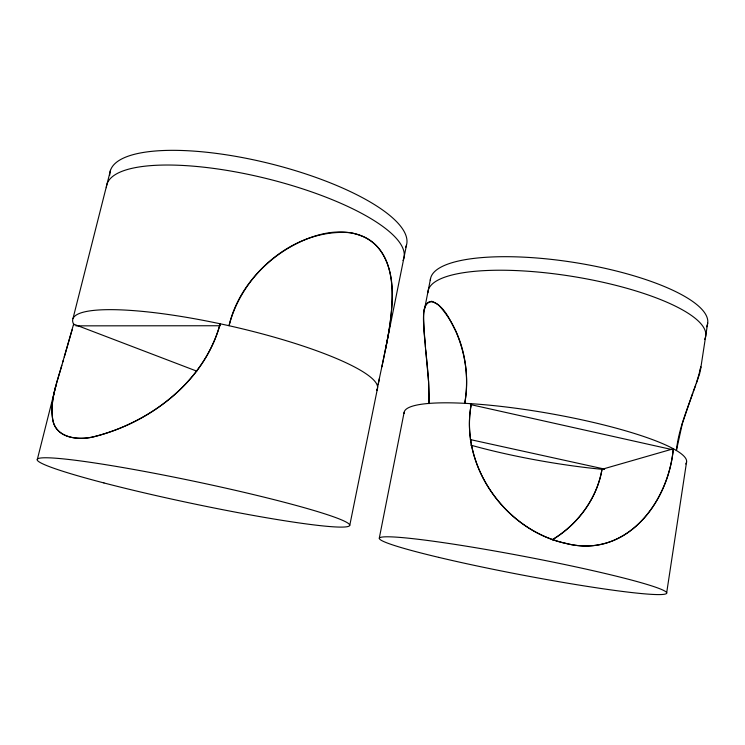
<?xml version="1.0" encoding="UTF-8"?>
<svg xmlns="http://www.w3.org/2000/svg" width="745" height="745" viewBox="0 0 745 745"><rect width="100%" height="100%" fill="white"/><g stroke="black" fill="none" stroke-linecap="round" stroke-linejoin="round"><path stroke-width="1.12" d="M700.719 366.708L699.723 373.357L696.407 383.237M428.99 403.501C429.725 378.749 425.572 354.248 423.933 329.616C424.585 320.927 420.152 303.848 431.672 301.259C444.299 305.785 449.961 320.071 455.726 331.106C465.56 353.614 469.248 379.028 464.75 403.278C470.579 369.11 462.44 330.678 438.47 304.891C415.505 289.116 425.889 338.128 425.414 347.096M429.008 403.669L428.58 381.552L425.693 349.852M700.747 367.201C694.368 395.344 679.375 421.372 676.395 450.567L682.346 423.533L692.626 393.183M666.635 593.057L686.583 461.872M707.685 323.041L700.542 369.622M673.303 448.807C668.451 502.847 625.94 558.834 565.855 543.394C505.119 530.198 459.348 465.457 471.38 403.66C459.199 465.467 505.185 530.179 565.855 543.394C625.893 558.825 668.405 502.875 673.303 448.807L601.997 469.303C596.996 498.656 577.608 524.545 552.296 539.762M601.997 469.303C597.08 498.703 577.636 524.61 552.259 539.753M385.454 349.573C393.481 310.59 404.535 242.907 350.541 232.729C294.983 227.979 242.227 273.154 229.05 325.733C236.519 293.195 259.381 265.723 287.551 248.588C309.724 235.373 338.128 225.931 363.215 236.51C385.1 246.018 392.447 271.748 392.224 293.726C392.196 324.447 384.169 354.378 378.19 384.29M424.296 310.423L430.526 278.667M379.27 538.263L404.135 412.32M349.74 525.486L377.342 389.132M406.481 245.142L381.896 366.773M377.063 389.821L379.447 378.302M63.213 360.515C57.998 380.136 48.984 400.428 53.053 421.083C57.067 438.433 78.411 440.211 92.818 436.97C149.512 423.262 204.409 381.775 220.175 323.786C204.707 381.682 149.875 422.732 93.619 436.831C78.672 440.491 56.061 438.367 52.746 419.882C49.608 401.248 56.965 382.977 61.77 365.274M37.362 459.302L55.968 385.528M72.963 318.627L110.484 170.354M72.181 329.663L62.748 362.023M64.294 356.957L73.615 324.122L196.755 371.14M695.653 385.212L693.195 391.628M75.878 325.854L220.371 325.742M470.272 439.569L604.633 469.108M470.374 404.535L672.074 449.598M404.135 413.494A143.385 24.082 10 0 1 551.551 413.838A143.385 24.082 10 0 1 685.735 463.986M604.083 469.499A143.385 24.082 10 0 1 470.738 445.128M427.937 292.711A140.628 37.688 9.2 0 1 576.267 277.047A140.628 37.688 9.2 0 1 704.602 339.441M430.349 280.474A140.349 39.038 9.1 0 1 578.679 263.19A140.349 39.038 9.1 0 1 706.521 326.804M74.118 324.978A156.254 28.459 12.8 0 1 222.727 324.336A156.254 28.459 12.8 0 1 376.691 390.473M106.358 187.666A153.004 44.393 13.8 0 1 266.021 178.428A153.004 44.393 13.8 0 1 402.998 260.517M109.757 175.159A152.678 45.967 13.9 0 1 267.874 163.099A152.678 45.967 13.9 0 1 405.662 247.359M438.833 557.39A146.281 9.331 10.8 0 0 665.89 593.858A146.281 9.331 10.8 0 0 464.116 545.834A146.281 9.331 10.8 0 0 438.833 557.39M103.965 482.956A159.7 11.073 11.9 0 0 349.256 525.961A159.7 11.073 11.9 0 0 127.395 468.335A159.7 11.073 11.9 0 0 103.965 482.956"/></g></svg>
